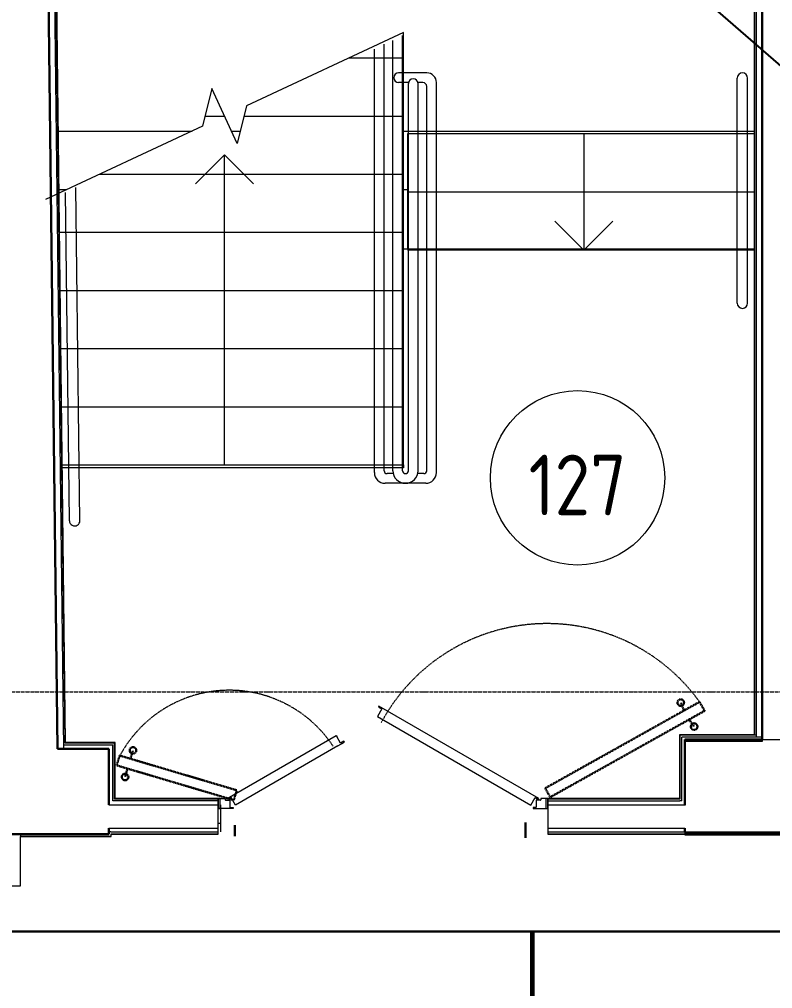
# Model space of a CAD drawing. Header units: millimetres. Extents: x -32 to 417638015, y -35 to 175284279.
# Drawn here: x 416306666 to 416310552, y 175243113 to 175248114 of the extents above; entities that cross this region are included whole.
import ezdxf
from ezdxf import colors
from ezdxf.entities.mleader import LeaderData, LeaderLine
from ezdxf.math import Vec2, Vec3

# ---------------------------------------------------------------- set-up
doc = ezdxf.new("R2010")
doc.units = ezdxf.units.MM
doc.linetypes.add('ADSK_Линия сетки', pattern=[25, 20, -2.5, 0, -2.5])
doc.linetypes.add('ADSK_Штриховая_ш3 п1_5', pattern=[4.5, 3, -1.5])
for name, color, linetype, lineweight in [('_ЭМ_гофра', 5, 'Continuous', 60), ('Аннотация', 7, 'Continuous', 18), ('Двери', 7, 'Continuous', 9), ('Лестницы', 7, 'Continuous', 9), ('Оси', 253, 'Continuous', 9), ('Перекрытие', 7, 'Continuous', 18), ('Стены несущие', 7, 'Continuous', 30), ('Стены отделка', 7, 'Continuous', 30), ('Стены перегородки', 7, 'Continuous', 30), ('Стены штриховка', 7, 'Continuous', 9), ('Стрелки вверх', 7, 'Continuous', 18), ('ШТРИХОВКА', 252, 'Continuous', 15), ('ЭМ_Лоток 1_2', 162, 'Continuous', 30)]:
    doc.layers.add(name, color=color, linetype=linetype, lineweight=lineweight)
doc.layers.add('_ЭМ_Надписи', color=7, linetype='Continuous')
doc.layers.add('Линии', color=7, linetype='Continuous', lineweight=9, true_color=0x00a600)
doc.styles.add('GOST Common', font='GOST_Common.ttf', dxfattribs={"width": 0.9, "height": 350})
doc.styles.add('ЭОМ', font='isocpeur.ttf', dxfattribs={"width": 0.85, "height": 250})
doc.linetypes.add('Cable in the tray', pattern='A,5,[130,ltypeshp.shx,S=1,R=0,X=0,Y=0],1.5,[130,ltypeshp.shx,S=1.5,R=90,X=0,Y=-1],1,[130,ltypeshp.shx,S=1,R=0,X=0.5,Y=0],5', length=12.5)

# ---------------------------------------------------------------- blocks, each defined once
blk = doc.blocks.new('1 этаж')
at = {"layer": 'Двери', "color": 8}
for p, q in [((44322.846, 13059.064), (44320.596, 13055.167)), ((44320.596, 13055.167), (44337.916, 13045.167)), ((45148.168, 12582.564), (44322.846, 13059.064)), ((44337.916, 13045.167), (44315.416, 13006.196)), ((44315.416, 13006.196), (45106.097, 12549.696)), ((43540.168, 12582.564), (44103.085, 12907.564)), ((44103.085, 12907.564), (44105.335, 12903.667)), ((44125.335, 12869.026), (44105.335, 12903.667)), ((44110.514, 12854.696), (43582.239, 12549.696)), ((44110.514, 12854.696), (44145.155, 12874.696)), ((44142.655, 12879.026), (44125.335, 12869.026)), ((44145.155, 12874.696), (44142.655, 12879.026)), ((43494.168, 12532.564), (43494.168, 12582.564)), ((43494.168, 12582.564), (43530.339, 12582.564)), ((43504.168, 12582.564), (43494.168, 12582.564)), ((43494.168, 12582.564), (43494.168, 12532.564)), ((43504.168, 12532.564), (43504.168, 12582.564)), ((43530.339, 12582.564), (43530.339, 12577.115)), ((43532.862, 12574.592), (43554.168, 12574.592)), ((43542.418, 12578.667), (43540.168, 12582.564)), ((43559.739, 12588.667), (43542.418, 12578.667)), ((43554.168, 12574.592), (43554.168, 12539.065)), ((43582.239, 12549.696), (43559.739, 12588.667)), ((45106.097, 12549.696), (45128.597, 12588.667)), ((45128.597, 12588.667), (45145.918, 12578.667)), ((45134.168, 12574.592), (45134.168, 12539.065)), ((45155.474, 12574.592), (45134.168, 12574.592)), ((45145.918, 12578.667), (45148.168, 12582.564)), ((45157.997, 12582.564), (45157.997, 12577.115)), ((45194.168, 12582.564), (45157.997, 12582.564)), ((45194.168, 12582.564), (45184.168, 12582.564)), ((45184.168, 12582.564), (45184.168, 12532.564)), ((45194.168, 12532.564), (45194.168, 12582.564)), ((45194.168, 12532.564), (45194.168, 12582.564)), ((43570.339, 12532.564), (43494.168, 12532.564)), ((43494.168, 12532.564), (43504.168, 12532.564)), ((43556.669, 12536.564), (43570.339, 12536.564)), ((43570.339, 12536.564), (43570.339, 12532.564)), ((45117.997, 12536.564), (45117.997, 12532.564)), ((45131.667, 12536.564), (45117.997, 12536.564)), ((45117.997, 12532.564), (45194.168, 12532.564)), ((45184.168, 12532.564), (45194.168, 12532.564))]:
    blk.add_line(p, q, dxfattribs=at)
for centre, radius, start, end in [((43532.862, 12577.115), 2.523, 180, 270), ((45155.474, 12577.115), 2.523, 270, 0), ((43556.669, 12539.065), 2.501, 180, 270), ((45131.667, 12539.065), 2.501, 270, 0)]:
    blk.add_arc(centre, radius, start, end, dxfattribs=at)
at = {"layer": 'Лестницы', "color": 8}
for p, q in [((44449.777, 16535.435), (43639.277, 16157.492)), ((44449.777, 16404.665), (44449.777, 16535.435)), ((44169.341, 16404.665), (44449.777, 16404.665)), ((44169.341, 16404.665), (44449.777, 16404.665)), ((44449.777, 16104.665), (44449.777, 16404.665)), ((43459.955, 16246.276), (43412.7, 16051.838)), ((43592.023, 15963.055), (43459.955, 16246.276)), ((43639.277, 16157.492), (43592.023, 15963.055)), ((43425.539, 16104.665), (43525.989, 16104.665)), ((43425.539, 16104.665), (43525.989, 16104.665)), ((43626.438, 16104.665), (44449.777, 16104.665)), ((43626.438, 16104.665), (44449.777, 16104.665)), ((44449.777, 15804.665), (44449.777, 16104.665)), ((43412.7, 16051.838), (42602.201, 15673.896)), ((46258.389, 16012.225), (44469.777, 16012.225)), ((44469.777, 16012.225), (44469.777, 15712.225)), ((46258.389, 16012.225), (44469.777, 16012.225)), ((42882.637, 15804.665), (44449.777, 15804.665)), ((42882.637, 15804.665), (44449.777, 15804.665)), ((44449.777, 15504.665), (44449.777, 15804.665)), ((44469.777, 15712.225), (44469.777, 15417.225)), ((46258.389, 15712.225), (44469.777, 15712.225)), ((46258.389, 15712.225), (44469.777, 15712.225)), ((42674.758, 15504.665), (44449.777, 15504.665)), ((42674.758, 15504.665), (44449.777, 15504.665)), ((44449.777, 15204.665), (44449.777, 15504.665)), ((46258.389, 15412.225), (44469.777, 15412.225)), ((42678.339, 15204.665), (44449.777, 15204.665)), ((42678.339, 15204.665), (44449.777, 15204.665)), ((44449.777, 14904.665), (44449.777, 15204.665)), ((42681.92, 14904.665), (44449.777, 14904.665)), ((42681.92, 14904.665), (44449.777, 14904.665)), ((44449.777, 14604.665), (44449.777, 14904.665)), ((42685.501, 14604.665), (44449.777, 14604.665)), ((42685.501, 14604.665), (44449.777, 14604.665)), ((44449.777, 14304.665), (44449.777, 14604.665)), ((42689.083, 14304.665), (44449.777, 14304.665)), ((42689.083, 14304.665), (44449.777, 14304.665))]:
    blk.add_line(p, q, dxfattribs=at)
at = {"layer": 'Линии', "color": 8, "lineweight": 18}
for p, q in [((44444.777, 14274.665), (44444.777, 16519.665)), ((44394.777, 14274.665), (44394.777, 16494.665)), ((44474.777, 14274.665), (44474.777, 16272.225)), ((44524.777, 14274.665), (44524.777, 16272.225))]:
    blk.add_line(p, q, dxfattribs=at)
at = {"layer": 'Линии', "color": 8}
for p, q in [((44349.777, 14274.665), (44349.777, 16474.665)), ((44299.777, 14264.665), (44299.777, 16449.665)), ((44569.777, 16327.225), (44424.777, 16327.225)), ((44475.282, 16277.225), (44424.777, 16277.225)), ((44549.777, 16277.225), (44524.272, 16277.225)), ((44569.777, 14274.665), (44569.777, 16258.912)), ((44619.777, 14264.665), (44619.777, 16277.225)), ((46171.8, 15139.019), (46171.8, 16300.43)), ((46225.389, 15139.019), (46225.389, 16300.43)), ((42726.191, 14016.14), (42705.976, 15709.552)), ((42779.777, 14016.78), (42759.264, 15735.19)), ((44396.531, 14259.665), (44364.777, 14259.665)), ((44554.777, 14259.665), (44523.022, 14259.665)), ((44564.777, 14209.665), (44354.777, 14209.665))]:
    blk.add_line(p, q, dxfattribs=at)
at = {"layer": 'Линии', "color": 8, "linetype": 'ADSK_Штриховая_ш3 п1_5', "lineweight": 30}
for p, q in [((45181.02, 12636.393), (45977.319, 13081.71)), ((45897.524, 13036.511), (45880.197, 13078.042)), ((45977.319, 13081.71), (46003.822, 13035.807)), ((46003.822, 13035.807), (45206.889, 12590.135)), ((45923.148, 12990.691), (45949.461, 12954.186)), ((42985.062, 12804.944), (42970, 12754.129)), ((43589.837, 12625.675), (42985.062, 12804.944)), ((43041.069, 12788.342), (43053.858, 12831.486)), ((42970, 12754.129), (43574.078, 12575.067)), ((43026.007, 12737.527), (43013.218, 12694.383)), ((43574.078, 12575.067), (43589.837, 12625.675)), ((45206.889, 12590.135), (45181.02, 12636.393)), ((45079.264, 12459.558), (45079.264, 12379.558)), ((43579.264, 12445.073), (43579.264, 12389.558))]:
    blk.add_line(p, q, dxfattribs=at)
at = {"layer": 'Линии', "color": 8}
blk.add_circle((45347.868, 14237.901), 450, dxfattribs=at)
at = {"layer": 'Линии', "color": 8, "linetype": 'ADSK_Штриховая_ш3 п1_5', "lineweight": 30}
for centre in [(45880.197, 13078.042), (45949.461, 12954.186), (43053.858, 12831.486), (43013.218, 12694.383)]:
    blk.add_circle(centre, 17, dxfattribs=at)
at = {"layer": 'Линии', "color": 8}
for centre, radius, start, end in [((44424.777, 16302.225), 25, 90, 270), ((44569.777, 16277.225), 50, 0, 90), ((46198.595, 16300.43), 26.795, 0, 180), ((44499.777, 16272.225), 25, 0, 180), ((44549.777, 16257.225), 20, 0, 90), ((46198.595, 15139.019), 26.795, 180, 0), ((44354.777, 14264.665), 55, 180, 270), ((44364.777, 14274.665), 15, 180, 270), ((44459.777, 14274.665), 65, 180, 0), ((44459.777, 14274.665), 15, 180, 0), ((44554.777, 14274.665), 15, 270, 0), ((44564.777, 14264.665), 55, 270, 0), ((42752.984, 14016.46), 26.795, 180.683921, 0.683921)]:
    blk.add_arc(centre, radius, start, end, dxfattribs=at)
at = {"layer": 'Линии', "color": 8, "linetype": 'ADSK_Штриховая_ш3 п1_5'}
for centre, radius, start, end in [((45189.554, 12515.503), 970.087, 35.707103, 151.716766), ((43550.929, 12500.698), 640.942, 33.380987, 151.706314)]:
    blk.add_arc(centre, radius, start, end, dxfattribs=at)
at = {"layer": 'Оси', "color": 8, "linetype": 'ADSK_Линия сетки'}
blk.add_line((-9557.528, 13133.902), (56672.201, 13133.902), dxfattribs=at)
at = {"layer": 'Перекрытие', "color": 8}
for p, q in [((42668.52, 16027.225), (43359.917, 16027.225)), ((43562.1, 16027.225), (43607.618, 16027.225)), ((44449.777, 16027.225), (46258.389, 16027.225)), ((42672.127, 15725.039), (42711.878, 15725.039)), ((44449.777, 15725.039), (44469.777, 15725.039)), ((46258.389, 15417.225), (44449.777, 15417.225)), ((44449.777, 14304.665), (44449.777, 14289.665)), ((44449.777, 14289.665), (42689.262, 14289.665)), ((43504.168, 12550.838), (43505.701, 12550.838)), ((43505.701, 12550.838), (43505.701, 12410.564)), ((43505.701, 12455.061), (43494.168, 12455.061))]:
    blk.add_line(p, q, dxfattribs=at)
at = {"layer": 'Стены несущие', "color": 8}
for p, q in [((42664.569, 12839.558), (42575.151, 20330.22)), ((46300.389, 20331.63), (46300.389, 12888.573)), ((46300.389, 12888.573), (45902.201, 12888.573)), ((45902.201, 12888.573), (45902.201, 12550.564)), ((42929.264, 12839.558), (42664.569, 12839.558)), ((42929.264, 12550.564), (42929.264, 12839.558)), ((42929.264, 12430.564), (42929.264, 12399.558)), ((45902.201, 12430.564), (45902.201, 12408.573)), ((45902.201, 12408.573), (47102.201, 12408.573)), ((42426.286, 12399.558), (42929.264, 12399.558))]:
    blk.add_line(p, q, dxfattribs=at)
at = {"layer": 'Стены отделка', "color": 8, "lineweight": 9}
for p, q in [((42605.392, 20310.22), (42694.571, 12839.558)), ((42706.19, 12871.558), (42617.536, 20298.22)), ((46270.389, 12899.963), (46270.389, 20180.72)), ((46258.389, 20128.72), (46258.389, 12911.963)), ((42656.736, 16009.081), (42668.735, 16009.224)), ((42692.714, 14000.483), (42680.714, 14000.339)), ((45873.168, 12909.963), (45873.168, 12582.564)), ((46258.389, 12911.963), (45875.168, 12911.963)), ((42694.332, 12859.558), (42949.264, 12859.558)), ((42959.264, 12871.558), (42706.19, 12871.558)), ((42949.264, 12570.564), (42949.264, 12859.558)), ((42961.264, 12582.564), (42961.264, 12869.558)), ((46302.004, 12899.963), (45885.168, 12899.963)), ((45885.168, 12570.564), (45885.168, 12899.963)), ((45905.168, 12550.564), (45905.168, 12879.963)), ((45905.168, 12879.963), (46302.004, 12879.963)), ((46302.004, 12879.963), (46302.004, 12899.963)), ((43494.168, 12582.564), (42961.264, 12582.564)), ((43494.168, 12550.564), (43494.168, 12582.564)), ((45194.168, 12582.564), (45194.168, 12550.564)), ((45873.168, 12582.564), (45194.168, 12582.564)), ((45885.168, 12570.564), (45875.168, 12570.564)), ((42939.264, 12410.564), (42929.264, 12410.564)), ((43494.168, 12398.564), (43494.168, 12430.564)), ((45194.168, 12430.564), (45194.168, 12398.564)), ((45885.168, 12410.564), (45902.201, 12410.564)), ((45902.201, 12408.573), (45902.201, 12396.573)), ((42473.286, 12132.856), (42473.286, 12387.558)), ((42473.286, 12387.558), (42941.264, 12387.558)), ((42941.264, 12398.564), (43494.168, 12398.564)), ((42941.264, 12387.558), (42941.264, 12398.564)), ((45194.168, 12398.564), (45902.201, 12398.564)), ((45902.201, 12396.573), (47114.201, 12396.573)), ((42011.286, 12132.856), (42473.286, 12132.856))]:
    blk.add_line(p, q, dxfattribs=at)
at = {"layer": 'Стены перегородки', "color": 8, "lineweight": 18}
for p, q in [((42929.264, 12550.564), (43494.168, 12550.564)), ((43494.168, 12430.564), (43494.168, 12550.564)), ((45194.168, 12550.564), (45194.168, 12430.564)), ((45194.168, 12550.564), (45905.168, 12550.564)), ((42929.264, 12430.564), (43494.168, 12430.564)), ((45194.168, 12430.564), (45902.201, 12430.564))]:
    blk.add_line(p, q, dxfattribs=at)
at = {"layer": 'Стены штриховка', "color": 8}
for p, q in [((42704.214, 12869.558), (42615.512, 20300.22)), ((46260.389, 20128.72), (46260.389, 12911.963)), ((45875.168, 12911.963), (45873.168, 12911.963)), ((45873.168, 12911.963), (45873.168, 12909.963)), ((46270.389, 12909.963), (45873.168, 12909.963)), ((45875.168, 12911.963), (45875.168, 12580.564)), ((46260.389, 12911.963), (46270.389, 12911.963)), ((42961.264, 12869.558), (42704.214, 12869.558)), ((42959.264, 12580.564), (42959.264, 12871.558)), ((42961.264, 12871.558), (42959.264, 12871.558)), ((42961.264, 12869.558), (42961.264, 12871.558)), ((46300.389, 12888.573), (46680.389, 12888.573)), ((43494.168, 12570.564), (42949.264, 12570.564)), ((43494.168, 12580.564), (42959.264, 12580.564)), ((45875.168, 12580.564), (45194.168, 12580.564)), ((45194.168, 12570.564), (45875.168, 12570.564)), ((42939.264, 12410.564), (43494.168, 12410.564)), ((45194.168, 12410.564), (45885.168, 12410.564)), ((42473.286, 12399.558), (42473.286, 12387.558)), ((42473.286, 12389.558), (42941.264, 12389.558)), ((42941.264, 12398.564), (42941.264, 12400.564)), ((42941.264, 12400.564), (43494.168, 12400.564)), ((45194.168, 12400.564), (45902.201, 12400.564)), ((45902.201, 12398.573), (47112.201, 12398.573))]:
    blk.add_line(p, q, dxfattribs=at)
at = {"layer": 'Стрелки вверх', "color": 8}
for p, q in [((45380.083, 16012.225), (45380.083, 15712.225)), ((43525.989, 15904.665), (43375.989, 15754.665)), ((43525.989, 15804.665), (43525.989, 15904.665)), ((43525.989, 15904.665), (43675.989, 15754.665)), ((43525.989, 15504.665), (43525.989, 15804.665)), ((45380.083, 15712.225), (45380.083, 15417.225)), ((45380.083, 15412.225), (45230.083, 15562.225)), ((45380.083, 15412.225), (45530.083, 15562.225)), ((43525.989, 15204.665), (43525.989, 15504.665)), ((43525.989, 14904.665), (43525.989, 15204.665)), ((43525.989, 14604.665), (43525.989, 14904.665)), ((43525.989, 14304.665), (43525.989, 14604.665))]:
    blk.add_line(p, q, dxfattribs=at)
at = {"layer": 'Аннотация', "color": 8, "lineweight": 9, "insert": (45347.868, 14200.952), "char_height": 312.5, "width": 520.21112, "attachment_point": 5, "line_spacing_factor": 1.022766, "style": 'GOST Common'}
blk.add_mtext('127', dxfattribs=at)

msp = doc.modelspace()

# ---------------------------------------------------------------- linework, layer by layer
at = {"layer": '_ЭМ_гофра', "linetype": 'ByBlock'}
msp.add_lwpolyline([(416307378.4, 175232670.9), (416307378.4, 175235032.7), (416309313.3, 175235032.7), (416309313.3, 175243408.5)], dxfattribs=at)
at = {"layer": 'ЭМ_Лоток 1_2', "linetype": 'Cable in the tray', "ltscale": 50}
msp.add_lwpolyline([(416306042.9, 175243834.9), (416306042.9, 175243408.5), (416312810.1, 175243408.5)], dxfattribs=at)

# ---------------------------------------------------------------- block references
at = {"layer": 'ШТРИХОВКА'}
msp.add_blockref('1 этаж', (416264198.1, 175231510.7), dxfattribs=at)

# ---------------------------------------------------------------- leaders
at = {"layer": '_ЭМ_Надписи', "color": 7, "ltscale": 5}
ml = msp.add_multileader_mtext('Standard', dxfattribs=at)
ml.set_content('{\\fGOST Common|b0|i0|c204|p34;\\W0.9;\\C256;1ЩРС-2\\fISOCPEUR|b0|i0|c204|p34;\\W0.85; Гр.32\\PЭл.суш. \\fGOST Common|b0|i0|c0|p34;\\W0.9;h=0.9\\fGOST Common|b0|i0|c204|p34;м \\fGOST Common|b0|i0|c0|p34;L=1\\fGOST Common|b0|i0|c204|p34;м}', color=1, style='ЭОМ')
ml.set_leader_properties()
ml.build(insert=Vec2(0, 0))
ml.multileader.update_dxf_attribs({"text_left_attachment_type": 6, "text_right_attachment_type": 6, "dogleg_length": 0, "arrow_head_size": 200})
ctx = ml.context
ctx.base_point, ctx.char_height, ctx.arrow_head_size, ctx.landing_gap_size, ctx.plane_origin = Vec3(416306489.3, 175253230.4, -64.3), 250, 200, 0, Vec3(416288553.6, 175264754.2, -64.3)
ctx.left_attachment, ctx.right_attachment = 6, 6
notes = []
notes.append((ctx, [(1, (1, 1, 0), (416309048.8, 175253230.4, -64.3), (-1, 0), 0, [(0, [(416313439.3, 175247292.8, -64.3)], 0, [])])]))
ctx.mtext.insert, ctx.mtext.width, ctx.mtext.defined_height, ctx.mtext.flow_direction = Vec3(416306489.3, 175253555.4, -64.3), 2631.595, 614.7, 5
ml = msp.add_multileader_mtext('Standard', dxfattribs=at)
ml.set_content('{\\fGOST Common|b0|i0|c204|p34;\\W0.9;\\C256;1ЩРС-2\\fISOCPEUR|b0|i0|c204|p34;\\W0.85; Гр.31\\PЭл.суш. \\fGOST Common|b0|i0|c0|p34;\\W0.9;h=0.9\\fGOST Common|b0|i0|c204|p34;м \\fGOST Common|b0|i0|c0|p34;L=1\\fGOST Common|b0|i0|c204|p34;м}', color=1, style='ЭОМ')
ml.set_leader_properties()
ml.build(insert=Vec2(0, 0))
ml.multileader.update_dxf_attribs({"text_left_attachment_type": 6, "text_right_attachment_type": 6, "dogleg_length": 0, "arrow_head_size": 200})
ctx = ml.context
ctx.base_point, ctx.char_height, ctx.arrow_head_size, ctx.landing_gap_size, ctx.plane_origin = Vec3(416306882.5, 175250921.2, -64.3), 250, 200, 0, Vec3(416288553.6, 175263610.1, -64.3)
ctx.left_attachment, ctx.right_attachment = 6, 6
notes.append((ctx, [(1, (1, 1, 0), (416309442, 175250921.2, -64.3), (-1, 0), 0, [(0, [(416313439.3, 175246664.3, -64.3)], 0, [])])]))
ctx.mtext.insert, ctx.mtext.width, ctx.mtext.defined_height, ctx.mtext.flow_direction = Vec3(416306882.5, 175251246.2, -64.3), 2631.595, 614.7, 5
ml = msp.add_multileader_mtext('Standard', dxfattribs=at)
ml.set_content('{\\fGOST Common|b0|i0|c204|p34;\\W0.9;\\C256;1ЩРС-2\\fISOCPEUR|b0|i0|c204|p34;\\W0.85; Гр.30\\PЭл.суш. \\fGOST Common|b0|i0|c0|p34;\\W0.9;h=0.9\\fGOST Common|b0|i0|c204|p34;м \\fGOST Common|b0|i0|c0|p34;L=1\\fGOST Common|b0|i0|c204|p34;м}', color=1, style='ЭОМ')
ml.set_leader_properties()
ml.build(insert=Vec2(0, 0))
ml.multileader.update_dxf_attribs({"text_left_attachment_type": 6, "text_right_attachment_type": 6, "dogleg_length": 0, "arrow_head_size": 200})
ctx = ml.context
ctx.base_point, ctx.char_height, ctx.arrow_head_size, ctx.landing_gap_size, ctx.plane_origin = Vec3(416306940.9, 175249799.8, -64.3), 250, 200, 0, Vec3(416288582.7, 175262346.3, -64.3)
ctx.left_attachment, ctx.right_attachment = 6, 6
notes.append((ctx, [(1, (1, 1, 0), (416309500.5, 175249799.8, -64.3), (-1, 0), 0, [(0, [(416313468.4, 175245992.4, -64.3)], 0, [])])]))
ctx.mtext.insert, ctx.mtext.width, ctx.mtext.defined_height, ctx.mtext.flow_direction = Vec3(416306940.9, 175250124.8, -64.3), 2631.595, 614.7, 5
ml = msp.add_multileader_mtext('Standard', dxfattribs=at)
ml.set_content('{\\fGOST Common|b0|i0|c204|p34;\\W0.9;\\C256;1ЩРС-2\\fISOCPEUR|b0|i0|c204|p34;\\W0.85; Гр.29\\PЭл.суш. \\fGOST Common|b0|i0|c0|p34;\\W0.9;h=0.9\\fGOST Common|b0|i0|c204|p34;м \\fGOST Common|b0|i0|c0|p34;L=1\\fGOST Common|b0|i0|c204|p34;м}', color=1, style='ЭОМ')
ml.set_leader_properties()
ml.build(insert=Vec2(0, 0))
ml.multileader.update_dxf_attribs({"text_left_attachment_type": 6, "text_right_attachment_type": 6, "dogleg_length": 0, "arrow_head_size": 200})
ctx = ml.context
ctx.base_point, ctx.char_height, ctx.arrow_head_size, ctx.landing_gap_size, ctx.plane_origin = Vec3(416307016, 175248762.4, -64.3), 250, 200, 0, Vec3(416288553.6, 175261091.8, -64.3)
ctx.left_attachment, ctx.right_attachment = 6, 6
notes.append((ctx, [(1, (1, 1, 0), (416309575.5, 175248762.4, -64.3), (-1, 0), 0, [(0, [(416313439.3, 175245390.9, -64.3)], 0, [])])]))
ctx.mtext.insert, ctx.mtext.width, ctx.mtext.defined_height, ctx.mtext.flow_direction = Vec3(416307016, 175249087.4, -64.3), 2631.595, 614.7, 5
for ctx, leaders in notes:
    for number, flags, end, landing, length, lines in leaders:
        leader = LeaderData()
        leader.index, (leader.has_last_leader_line, leader.has_dogleg_vector, leader.attachment_direction) = number, flags
        leader.last_leader_point, leader.dogleg_vector, leader.dogleg_length = Vec3(end), Vec3(landing), length
        for number, points, colour, breaks in lines:
            line = LeaderLine()
            line.index, line.vertices, line.color, line.breaks = number, Vec3.list(points), colors.encode_raw_color(colour), breaks
            leader.lines.append(line)
        ctx.leaders.append(leader)

doc.saveas('drawing.dxf')
